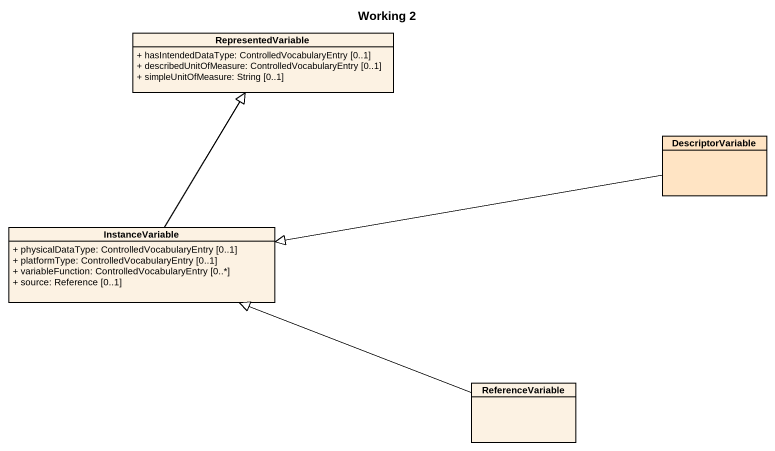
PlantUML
@startuml
title Working 2
hide circle
hide empty members
skinparam classAttributeIconSize 0
class RepresentedVariable {
  + hasIntendedDataType: ControlledVocabularyEntry [0..1]
  + describedUnitOfMeasure: ControlledVocabularyEntry [0..1]
  + simpleUnitOfMeasure: String [0..1]
}
class DescriptorVariable #FFE4C4
class InstanceVariable {
  + physicalDataType: ControlledVocabularyEntry [0..1]
  + platformType: ControlledVocabularyEntry [0..1]
  + variableFunction: ControlledVocabularyEntry [0..*]
  + source: Reference [0..1]
}
class ReferenceVariable
DescriptorVariable -left-|> InstanceVariable
InstanceVariable -up-|> RepresentedVariable
ReferenceVariable -left-|> InstanceVariable
@enduml
